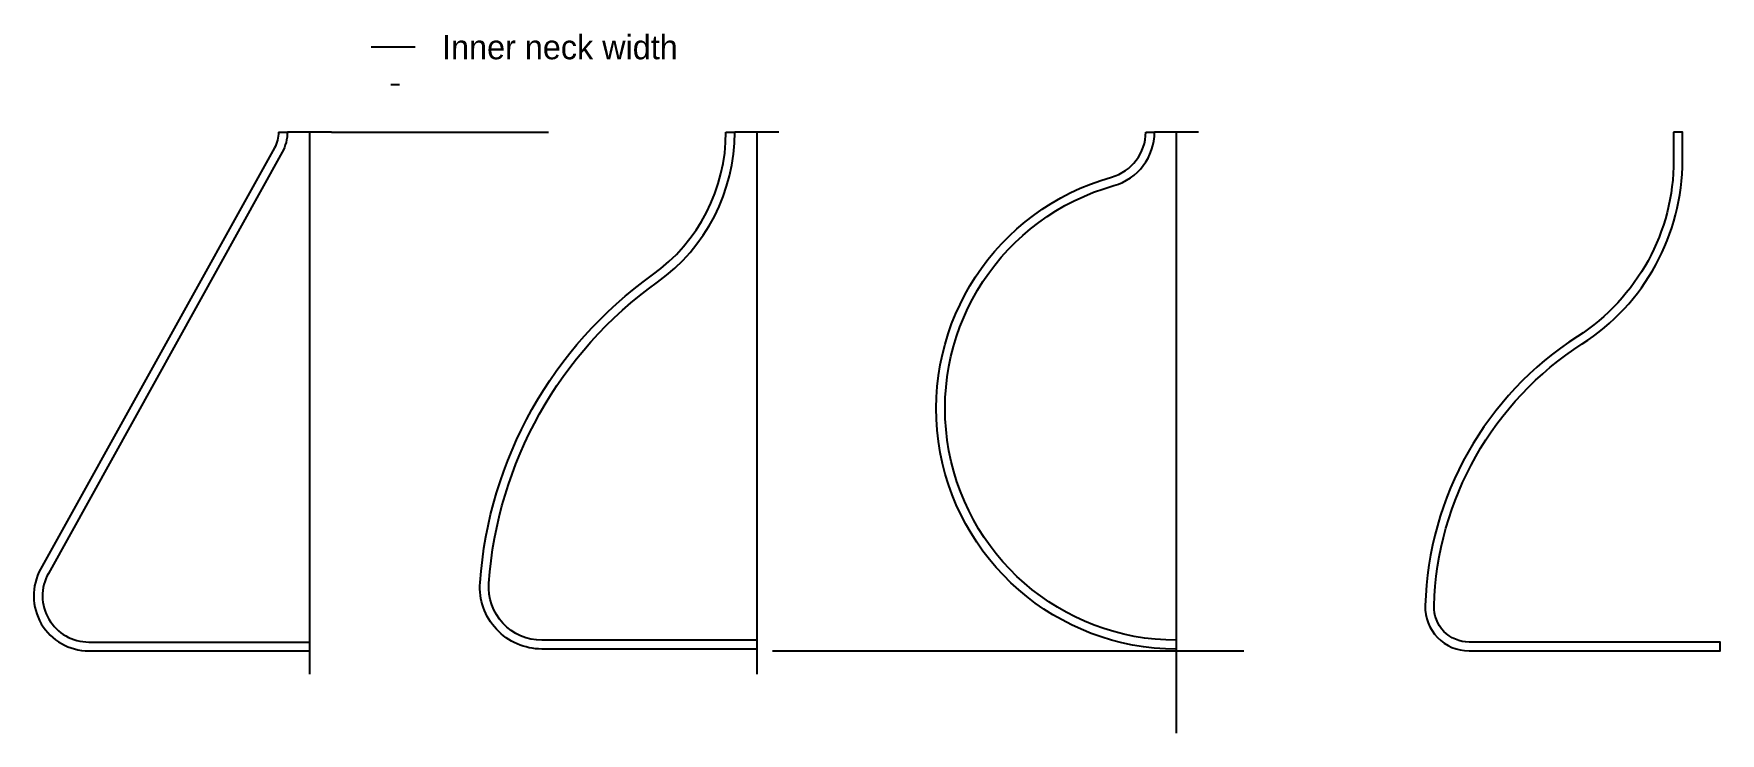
# Model space of a CAD drawing. Header units: inches. Extents: x -1.25 to 6.41, y -0.37 to 2.8.
import ezdxf

# ---------------------------------------------------------------- set-up
doc = ezdxf.new("R2010")
doc.units = ezdxf.units.IN
doc.header["$MEASUREMENT"] = 0

msp = doc.modelspace()

# ---------------------------------------------------------------- linework, layer by layer
at = {"color": 7}
for p, q in [((0.4827, 2.7408), (0.2827, 2.7408)), ((0.1018, 2.3558), (-0.0982, 2.3558)), ((2.1349, 2.3558), (1.9349, 2.3558)), ((4.0425, 2.3558), (3.8425, 2.3558))]:
    msp.add_line(p, q, dxfattribs=at)
at = {"color": 5}
for p, q in [((0.3715, 2.5717), (0.4115, 2.5717)), ((-0.1382, 2.3558), (-0.0982, 2.3558)), ((1.8949, 2.3558), (1.9349, 2.3558)), ((3.8025, 2.3558), (3.8425, 2.3558))]:
    msp.add_line(p, q, dxfattribs=at)
at = {"color": 1}
for p, q in [((0.0018, 2.3558), (0.0018, -0.1053)), ((2.0349, 2.3558), (2.0349, -0.1053)), ((3.9425, -0.374), (3.9425, 2.3558)), ((2.1069, 0), (4.2484, 0))]:
    msp.add_line(p, q, dxfattribs=at)
at = {"color": 3}
msp.add_line((0.1018, 2.3558), (1.0879, 2.3558), dxfattribs=at)
at = {"color": 1}
for points in [[(-0.1382, 2.3558, -0.12746), (-0.1569, 2.2837), (-1.2193, 0.3714, 0.571866), (-1.0008, 0), (0.0018, 0)], [(-0.0982, 2.3558, -0.12746), (-0.122, 2.2642), (-1.1844, 0.352, 0.571866), (-1.0008, 0.04), (0.0018, 0.04)], [(3.9425, 0.0083, -0.871892), (3.6473, 2.1511, 0.33618), (3.8025, 2.3558, 0.33618)], [(3.9425, 0.0483, -0.871896), (3.6581, 2.1126, 0.33618), (3.8425, 2.3558, 0.33618)]]:
    msp.add_lwpolyline(points, format="xyb", dxfattribs=at)
at = {"color": 5}
for points in [[(2.0349, 0.0083), (1.0581, 0.0083, -0.435329), (0.7774, 0.3098, -0.223374), (1.561, 1.707, 0.242231), (1.8949, 2.3558, 0.242231)], [(2.0349, 0.0483), (1.0581, 0.0483, -0.435329), (0.8173, 0.3069, -0.223374), (1.5842, 1.6745, 0.242231), (1.9349, 2.3558, 0.242231)]]:
    msp.add_lwpolyline(points, format="xyb", dxfattribs=at)
at = {"color": 1}
msp.add_lwpolyline([(6.2013, 2.3558), (6.2013, 2.2272, -0.255439), (5.7641, 1.4274, 0.247478), (5.0723, 0.2054, 0.423013), (5.2716, 0), (6.4131, 0), (6.4131, 0.04), (5.2716, 0.04, -0.423013), (5.1123, 0.2042, -0.247478), (5.7857, 1.3938, 0.255439), (6.2413, 2.2272), (6.2413, 2.3558)], format="xyb", close=True, dxfattribs=at)

# ---------------------------------------------------------------- texts
msp.add_text('Inner neck width', height=0.109976).set_placement((0.6048, 2.686))

doc.saveas('drawing.dxf')
